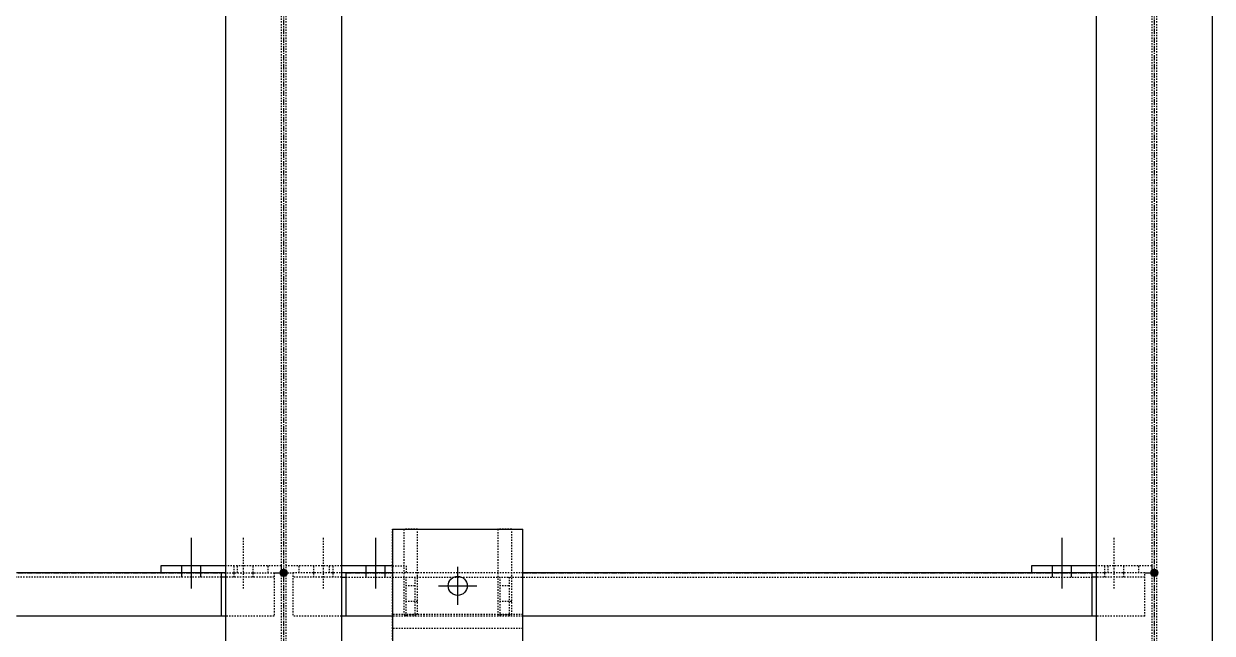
# Model space of a CAD drawing. Header units: millimetres. Extents: x 2102 to 20742, y 12631 to 26594.
# Drawn here: x 17834 to 19199, y 20351 to 21052 of the extents above; entities that cross this region are included whole.
import ezdxf

# ---------------------------------------------------------------- set-up
doc = ezdxf.new("R2010")
doc.units = ezdxf.units.MM
doc.linetypes.add('CENTER', pattern=[12.7, 7.9375, -1.5875, 1.5875, -1.5875])
doc.linetypes.add('DXK_LINE_DOT2', pattern=[3.9198, 1.9599, -1.9599])
for name, color, linetype in [('1', 7, 'Continuous'), ('2', 7, 'Continuous'), ('4', 7, 'Continuous')]:
    doc.layers.add(name, color=color, linetype=linetype)

# ---------------------------------------------------------------- blocks, each defined once
blk = doc.blocks.new('Part-116860372-115000 - 114867')
at = {"layer": '1', "color": 6, "linetype": 'DXK_LINE_DOT2'}
for p, q in [((21447, 21231.3), (21447, 18918.1)), ((21454.1, 21231.3), (21454.1, 18918.1))]:
    blk.add_line(p, q, dxfattribs=at)
at = {"layer": '2', "color": 2, "linetype": 'Continuous'}
for p, q in [((21367.3, 21231.3), (21367.3, 18911.9)), ((21533.8, 21231.3), (21533.8, 18911.9))]:
    blk.add_line(p, q, dxfattribs=at)
at = {"layer": '4', "color": 4, "linetype": 'CENTER'}
blk.add_line((21450.6, 21320.8), (21450.6, 18808.3), dxfattribs=at)
blk = doc.blocks.new('Part-116860372-115001 - 114867')
at = {"layer": '1', "color": 6, "linetype": 'DXK_LINE_DOT2'}
for p, q in [((22697, 21231.3), (22697, 18822.5)), ((22704.1, 21231.3), (22704.1, 18822.5))]:
    blk.add_line(p, q, dxfattribs=at)
at = {"layer": '2', "color": 2, "linetype": 'Continuous'}
for p, q in [((22617.3, 21231.3), (22617.3, 18927.1)), ((22783.8, 21231.3), (22783.8, 18911.9))]:
    blk.add_line(p, q, dxfattribs=at)
at = {"layer": '4', "color": 4, "linetype": 'CENTER'}
blk.add_line((22700.6, 21320.8), (22700.6, 18808.3), dxfattribs=at)
blk = doc.blocks.new('Bolt-116860372-115756 - 114867')
at = {"layer": '1', "color": 1, "linetype": 'DXK_LINE_DOT2'}
for p, q in [((21507.9, 20173.3), (21507.9, 20245.8)), ((21494.1, 20195.8), (21494.1, 20205.8)), ((21521.6, 20195.8), (21521.6, 20205.8)), ((21494.1, 20189.6), (21494.1, 20195.8)), ((21521.6, 20189.6), (21521.6, 20195.8))]:
    blk.add_line(p, q, dxfattribs=at)
at = {"layer": '2', "color": 1, "linetype": 'Continuous'}
for p, q in [((21582.9, 20173.3), (21582.9, 20245.8)), ((21569.1, 20195.8), (21569.1, 20205.8)), ((21596.6, 20195.8), (21596.6, 20205.8)), ((21569.1, 20189.6), (21569.1, 20195.8)), ((21596.6, 20189.6), (21596.6, 20195.8))]:
    blk.add_line(p, q, dxfattribs=at)
blk = doc.blocks.new('Part-116860372-115048 - 114867')
at = {"layer": '4', "linetype": 'Continuous'}
for points in [[(20200.6, 20190.8, -1), (20200.6, 20200.8, -1)], [(21450.6, 20190.8, -1), (21450.6, 20200.8, -1)]]:
    blk.add_hatch(color=4, dxfattribs=at).paths.add_polyline_path(points)
at = {"layer": '1', "color": 6, "linetype": 'DXK_LINE_DOT2'}
for p, q in [((20216.8, 20195.8), (20216.8, 20133.3)), ((20363.1, 20195.8), (20216.8, 20195.8)), ((20356.8, 20189.6), (20216.8, 20189.6)), ((21361.1, 20189.6), (20363.1, 20189.6)), ((21069.3, 20195.8), (20881.8, 20195.8)), ((21361.1, 20195.8), (21437, 20195.8)), ((21437, 20189.6), (21367.3, 20189.6)), ((21437, 20195.8), (21437, 20133.3)), ((20356.8, 20133.3), (20216.8, 20133.3)), ((21069.3, 20133.3), (20881.8, 20133.3)), ((21437, 20133.3), (21361.1, 20133.3))]:
    blk.add_line(p, q, dxfattribs=at)
at = {"layer": '2', "color": 2, "linetype": 'Continuous'}
for p, q in [((20363.1, 20189.6), (20356.8, 20189.6)), ((20881.8, 20195.8), (20363.1, 20195.8)), ((20363.1, 20133.3), (20363.1, 20195.8)), ((21361.1, 20195.8), (21069.3, 20195.8)), ((21361.1, 20195.8), (21361.1, 20133.3)), ((21367.3, 20189.6), (21361.1, 20189.6)), ((20881.8, 20133.3), (20356.8, 20133.3)), ((21367.3, 20133.3), (21069.3, 20133.3))]:
    blk.add_line(p, q, dxfattribs=at)
at = {"layer": '4', "color": 4, "linetype": 'CENTER'}
for p, q in [((20200.6, 20195.8), (20216.8, 20195.8)), ((20363.1, 20195.8), (20881.8, 20195.8)), ((21069.3, 20195.8), (21361.1, 20195.8)), ((21437, 20195.8), (21450.6, 20195.8))]:
    blk.add_line(p, q, dxfattribs=at)
at = {"layer": '4', "color": 4, "linetype": 'Continuous'}
for centre in [(20200.6, 20195.8), (21450.6, 20195.8)]:
    blk.add_circle(centre, 5, dxfattribs=at)
blk = doc.blocks.new('Part-116860372-115049 - 114867')
at = {"layer": '4', "linetype": 'Continuous'}
for points in [[(21450.6, 20190.8, -1), (21450.6, 20200.8, -1)], [(22700.6, 20190.8, -1), (22700.6, 20200.8, -1)]]:
    blk.add_hatch(color=4, dxfattribs=at).paths.add_polyline_path(points)
at = {"layer": '1', "color": 6, "linetype": 'DXK_LINE_DOT2'}
for p, q in [((21464.1, 20195.8), (21464.1, 20133.3)), ((21540.1, 20195.8), (21464.1, 20195.8)), ((21533.8, 20189.6), (21464.1, 20189.6)), ((21540.1, 20189.6), (22611.1, 20189.6)), ((21794.3, 20195.8), (21606.8, 20195.8)), ((22687, 20195.8), (22611.1, 20195.8)), ((22687, 20189.6), (22617.3, 20189.6)), ((22687, 20133.3), (22687, 20195.8)), ((21533.8, 20133.3), (21464.1, 20133.3)), ((21794.3, 20133.3), (21606.8, 20133.3)), ((22687, 20133.3), (22617.3, 20133.3))]:
    blk.add_line(p, q, dxfattribs=at)
at = {"layer": '2', "color": 2, "linetype": 'Continuous'}
for p, q in [((21533.8, 20189.6), (21540.1, 20189.6)), ((21606.8, 20195.8), (21540.1, 20195.8)), ((21540.1, 20195.8), (21540.1, 20133.3)), ((22611.1, 20195.8), (21794.3, 20195.8)), ((22611.1, 20195.8), (22611.1, 20133.3)), ((22617.3, 20189.6), (22611.1, 20189.6)), ((21606.8, 20133.3), (21533.8, 20133.3)), ((22617.3, 20133.3), (21794.3, 20133.3))]:
    blk.add_line(p, q, dxfattribs=at)
at = {"layer": '4', "color": 4, "linetype": 'CENTER'}
for p, q in [((21450.6, 20195.8), (21464.1, 20195.8)), ((21540.1, 20195.8), (21606.8, 20195.8)), ((21794.3, 20195.8), (22611.1, 20195.8)), ((22687, 20195.8), (22700.6, 20195.8))]:
    blk.add_line(p, q, dxfattribs=at)
at = {"layer": '4', "color": 4, "linetype": 'Continuous'}
for centre in [(21450.6, 20195.8), (22700.6, 20195.8)]:
    blk.add_circle(centre, 5, dxfattribs=at)
blk = doc.blocks.new('Bolt-116860372-115760 - 114867')
at = {"layer": '1', "color": 1, "linetype": 'DXK_LINE_DOT2'}
for p, q in [((22643.3, 20173.3), (22643.3, 20245.8)), ((22629.5, 20195.8), (22629.5, 20205.8)), ((22657, 20195.8), (22657, 20205.8)), ((22629.5, 20189.6), (22629.5, 20195.8)), ((22657, 20189.6), (22657, 20195.8))]:
    blk.add_line(p, q, dxfattribs=at)
at = {"layer": '2', "color": 1, "linetype": 'Continuous'}
for p, q in [((22568.3, 20173.3), (22568.3, 20245.8)), ((22554.5, 20195.8), (22554.5, 20205.8)), ((22582, 20195.8), (22582, 20205.8)), ((22554.5, 20189.6), (22554.5, 20195.8)), ((22582, 20189.6), (22582, 20195.8))]:
    blk.add_line(p, q, dxfattribs=at)
blk = doc.blocks.new('Bolt-116860372-115762 - 114867')
at = {"layer": '1', "color": 1, "linetype": 'DXK_LINE_DOT2'}
for p, q in [((21393.3, 20173.3), (21393.3, 20245.8)), ((21379.5, 20195.8), (21379.5, 20205.8)), ((21407, 20195.8), (21407, 20205.8)), ((21379.5, 20189.6), (21379.5, 20195.8)), ((21407, 20189.6), (21407, 20195.8))]:
    blk.add_line(p, q, dxfattribs=at)
at = {"layer": '2', "color": 1, "linetype": 'Continuous'}
for p, q in [((21318.3, 20173.3), (21318.3, 20245.8)), ((21304.5, 20195.8), (21304.5, 20205.8)), ((21332, 20195.8), (21332, 20205.8)), ((21304.5, 20189.6), (21304.5, 20195.8)), ((21332, 20189.6), (21332, 20195.8))]:
    blk.add_line(p, q, dxfattribs=at)
blk = doc.blocks.new('Part-116860372-116721 - 114867')
at = {"layer": '1', "color": 6, "linetype": 'DXK_LINE_DOT2'}
for p, q in [((21606.8, 20115.8), (21606.8, 20135.8)), ((21794.3, 20135.8), (21606.8, 20135.8)), ((21794.3, 20115.8), (21794.3, 20135.8)), ((21794.3, 20115.8), (21606.8, 20115.8))]:
    blk.add_line(p, q, dxfattribs=at)
blk = doc.blocks.new('Part-116860372-115755 - 114867')
at = {"layer": '1', "color": 6, "linetype": 'DXK_LINE_DOT2'}
for p, q in [((21533.8, 20205.8), (21454.1, 20205.8)), ((21472.9, 20195.8), (21472.9, 20205.8)), ((21516.6, 20195.8), (21516.6, 20205.8)), ((21606.8, 20205.8), (21626.6, 20205.8)), ((21626.6, 20205.8), (21626.6, 20195.8))]:
    blk.add_line(p, q, dxfattribs=at)
at = {"layer": '2', "color": 2, "linetype": 'Continuous'}
for p, q in [((21606.8, 20205.8), (21533.8, 20205.8)), ((21540.1, 20195.8), (21533.8, 20195.8))]:
    blk.add_line(p, q, dxfattribs=at)
blk = doc.blocks.new('Part-116860372-115759 - 114867')
at = {"layer": '1', "color": 6, "linetype": 'DXK_LINE_DOT2'}
for p, q in [((22697, 20205.8), (22617.3, 20205.8)), ((22634.5, 20195.8), (22634.5, 20205.8)), ((22678.3, 20195.8), (22678.3, 20205.8)), ((22697, 20205.8), (22697, 20195.8))]:
    blk.add_line(p, q, dxfattribs=at)
at = {"layer": '2', "color": 2, "linetype": 'Continuous'}
for p, q in [((22617.3, 20205.8), (22524.5, 20205.8)), ((22524.5, 20205.8), (22524.5, 20195.8)), ((22617.3, 20195.8), (22611.1, 20195.8))]:
    blk.add_line(p, q, dxfattribs=at)
blk = doc.blocks.new('Part-116860372-115761 - 114867')
at = {"layer": '1', "color": 6, "linetype": 'DXK_LINE_DOT2'}
for p, q in [((21447, 20205.8), (21367.3, 20205.8)), ((21384.5, 20195.8), (21384.5, 20205.8)), ((21428.3, 20195.8), (21428.3, 20205.8)), ((21447, 20205.8), (21447, 20195.8))]:
    blk.add_line(p, q, dxfattribs=at)
at = {"layer": '2', "color": 2, "linetype": 'Continuous'}
for p, q in [((21367.3, 20205.8), (21274.5, 20205.8)), ((21274.5, 20205.8), (21274.5, 20195.8)), ((21367.3, 20195.8), (21361.1, 20195.8))]:
    blk.add_line(p, q, dxfattribs=at)
blk = doc.blocks.new('Part-116860372-116722 - 114867')
at = {"layer": '2', "color": 2, "linetype": 'Continuous'}
for p, q in [((21606.8, 20258.3), (21794.3, 20258.3)), ((21606.8, 20258.3), (21606.8, 20095.8)), ((21794.3, 20095.8), (21794.3, 20258.3)), ((21606.8, 20095.8), (21794.3, 20095.8))]:
    blk.add_line(p, q, dxfattribs=at)
blk = doc.blocks.new('Part-116860372-116723 - 114867')
at = {"layer": '1', "color": 6, "linetype": 'DXK_LINE_DOT2'}
for p, q in [((21606.8, 20135.8), (21606.8, 20258.3)), ((21606.8, 20258.3), (21794.3, 20258.3)), ((21794.3, 20135.8), (21794.3, 20258.3)), ((21606.8, 20095.8), (21606.8, 20115.8)), ((21794.3, 20095.8), (21794.3, 20115.8)), ((21606.8, 20095.8), (21794.3, 20095.8))]:
    blk.add_line(p, q, dxfattribs=at)
blk = doc.blocks.new('Part-116860372-116724 - 114867')
at = {"layer": '1', "color": 6, "linetype": 'DXK_LINE_DOT2'}
for p, q in [((21623.1, 20258.3), (21623.1, 20135.8)), ((21643.1, 20258.3), (21623.1, 20258.3)), ((21643.1, 20135.8), (21643.1, 20258.3)), ((21643.1, 20154.6), (21623.1, 20154.6)), ((21623.1, 20135.8), (21643.1, 20135.8))]:
    blk.add_line(p, q, dxfattribs=at)
blk = doc.blocks.new('Part-116860372-116725 - 114867')
at = {"layer": '1', "color": 6, "linetype": 'DXK_LINE_DOT2'}
for p, q in [((21758.1, 20258.3), (21758.1, 20135.8)), ((21778.1, 20258.3), (21758.1, 20258.3)), ((21778.1, 20135.8), (21778.1, 20258.3)), ((21778.1, 20154.6), (21758.1, 20154.6)), ((21758.1, 20135.8), (21778.1, 20135.8))]:
    blk.add_line(p, q, dxfattribs=at)
blk = doc.blocks.new('Bolt-116860372-116726 - 114867')
at = {"layer": '2', "color": 1, "linetype": 'Continuous'}
for p, q in [((21700.6, 20149.6), (21700.6, 20204.6)), ((21673.1, 20177.1), (21728.1, 20177.1))]:
    blk.add_line(p, q, dxfattribs=at)
blk.add_circle((21700.6, 20177.1), 13.7, dxfattribs=at)
blk = doc.blocks.new('Part-116860372-150353 - 114867')
at = {"layer": '1', "color": 6, "linetype": 'DXK_LINE_DOT2'}
for p, q in [((21626.8, 20133.3), (21626.8, 20189.6)), ((21639.3, 20189.6), (21639.3, 20133.3)), ((21639.3, 20177.2), (21626.8, 20177.2))]:
    blk.add_line(p, q, dxfattribs=at)
blk = doc.blocks.new('Part-116860372-150355 - 114867')
at = {"layer": '1', "color": 6, "linetype": 'DXK_LINE_DOT2'}
for p, q in [((21761.8, 20133.3), (21761.8, 20189.6)), ((21774.3, 20189.6), (21774.3, 20133.3)), ((21774.3, 20177.2), (21761.8, 20177.2))]:
    blk.add_line(p, q, dxfattribs=at)

msp = doc.modelspace()

# ---------------------------------------------------------------- block references
at = {"xscale": 0.8, "yscale": 0.8, "zscale": 0.8}
for name in ['Part-116860372-115000 - 114867', 'Part-116860372-115001 - 114867', 'Part-116860372-116722 - 114867', 'Part-116860372-116723 - 114867', 'Part-116860372-116724 - 114867', 'Part-116860372-116725 - 114867', 'Bolt-116860372-115762 - 114867', 'Bolt-116860372-115756 - 114867', 'Bolt-116860372-115760 - 114867', 'Part-116860372-115048 - 114867', 'Part-116860372-115761 - 114867', 'Part-116860372-115049 - 114867', 'Part-116860372-115755 - 114867', 'Bolt-116860372-116726 - 114867', 'Part-116860372-115759 - 114867', 'Part-116860372-150353 - 114867', 'Part-116860372-150355 - 114867', 'Part-116860372-116721 - 114867']:
    msp.add_blockref(name, (971.5, 4264.2), dxfattribs=at)

doc.saveas('drawing.dxf')
